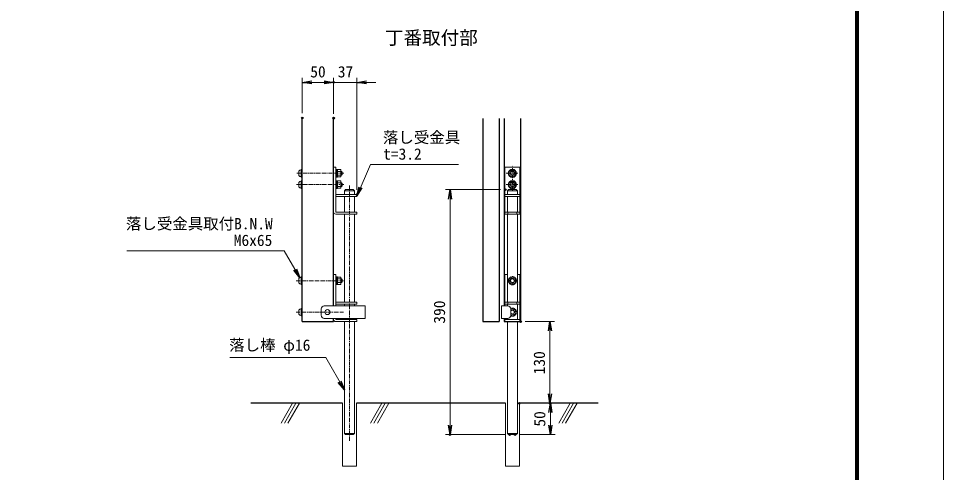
# Model space of a CAD drawing. Units: millimetres, scale not verified, with parts at other scales. Extents: x -4199 to 4201, y -2971 to 2969.
# Drawn here: x 1258 to 4201, y -464 to 981 of the extents above; entities that cross this region are included whole.
import ezdxf
from ezdxf.enums import TextEntityAlignment as Align

# ---------------------------------------------------------------- set-up
doc = ezdxf.new("R2010")
doc.units = ezdxf.units.MM
doc.header["$LTSCALE"] = 10
doc.header["$PDMODE"] = 32
doc.header["$PDSIZE"] = 5
doc.linetypes.add('USER1', pattern=[2, 1.25, -0.25, 0.25, -0.25])
doc.linetypes.add('USER3', pattern=[0.375, 0.25, -0.125])
for name, color, linetype, lineweight in [('0-1_D-DCR-HCH', 7, 'Continuous', 13), ('0-2_D-STR3', 3, 'Continuous', 13), ('0-3_D-BMK', 2, 'USER1', 13), ('0-4_D-STR1', 1, 'Continuous', 25), ('0-5_D-STR-DIM', 7, 'Continuous', 13), ('0-6_0', 7, 'Continuous', 25), ('0-7_DEFPOINTS', 8, 'Continuous', 25), ('0-9_D-BGD', 7, 'Continuous', 25), ('0-A_D-STR-TXT', 7, 'Continuous', 13), ('0-B_D-TTL-TXT', 7, 'Continuous', 13), ('0-D_D-TTL', 7, 'Continuous', 13)]:
    doc.layers.add(name, color=color, linetype=linetype, lineweight=lineweight)
doc.styles.add('ＭＳ ゴシック', font='')
doc.styles.get('ＭＳ ゴシック').set_extended_font_data('MS Gothic')

# ---------------------------------------------------------------- blocks, each defined once
blk = doc.blocks.new('_OPEN')
at = {"layer": '0-6_0'}
blk.add_line((0, 0), (-10, 0), dxfattribs=at)
blk.add_lwpolyline([(-10, 1.667), (0, 0), (-10, -1.667)], dxfattribs=at)

msp = doc.modelspace()

# ---------------------------------------------------------------- linework, layer by layer
at = {"layer": '0-1_D-DCR-HCH'}
for p, q in [((2093.51, -306.96), (2130.05, -243.68)), ((2103.98, -306.96), (2140.52, -243.68)), ((2115.29, -306.96), (2151.83, -243.68)), ((2377.99, -306.96), (2414.53, -243.68)), ((2388.46, -306.96), (2425, -243.68)), ((2399.77, -306.96), (2436.31, -243.68)), ((2976.97, -306.96), (3013.51, -243.68)), ((2987.45, -306.96), (3023.98, -243.68)), ((2998.76, -306.96), (3035.29, -243.68))]:
    msp.add_line(p, q, dxfattribs=at)
at = {"layer": '0-2_D-STR3'}
for p, q in [((2260.75, 364.92), (2260.75, 508.32)), ((2260.75, 508.32), (2267.15, 508.32)), ((2267.15, 364.92), (2267.15, 508.32)), ((2805.61, 508.32), (2853.61, 508.32)), ((2805.61, 508.32), (2805.61, 358.32)), ((2853.61, 508.32), (2853.61, 358.32)), ((2149.75, 483.82), (2149.75, 492.82)), ((2155.75, 498.82), (2157.55, 498.82)), ((2155.75, 477.82), (2157.55, 477.82)), ((2160.75, 500.32), (2157.55, 500.32)), ((2157.55, 476.32), (2157.55, 500.32)), ((2160.75, 476.32), (2157.55, 476.32)), ((2160.75, 476.32), (2160.75, 500.32)), ((2270.35, 500.32), (2267.15, 500.32)), ((2273.35, 500.32), (2270.35, 500.32)), ((2270.35, 476.32), (2270.35, 500.32)), ((2273.35, 476.32), (2273.35, 500.32)), ((2273.35, 499.87), (2283.35, 499.87)), ((2273.35, 494.09), (2283.35, 494.09)), ((2273.35, 482.55), (2283.35, 482.55)), ((2273.35, 476.77), (2283.35, 476.77)), ((2283.35, 476.77), (2283.35, 499.87)), ((2283.35, 494.32), (2285.56, 494.32)), ((2283.35, 492.32), (2287.56, 492.32)), ((2283.35, 484.32), (2287.56, 484.32)), ((2283.35, 482.32), (2285.56, 482.32)), ((2285.56, 494.32), (2285.56, 482.32)), ((2287.56, 492.32), (2285.56, 494.32)), ((2287.56, 484.32), (2285.56, 482.32)), ((2287.56, 492.32), (2287.56, 484.32)), ((2829.61, 499.87), (2819.61, 494.1)), ((2819.61, 494.1), (2819.61, 482.55)), ((2829.61, 476.77), (2819.61, 482.55)), ((2829.61, 499.87), (2839.61, 494.1)), ((2829.61, 476.77), (2839.61, 482.55)), ((2839.61, 494.1), (2839.61, 482.55)), ((2149.75, 447.82), (2149.75, 456.82)), ((2155.75, 462.82), (2157.55, 462.82)), ((2155.75, 441.82), (2157.55, 441.82)), ((2160.75, 464.32), (2157.55, 464.32)), ((2157.55, 440.32), (2157.55, 464.32)), ((2160.75, 440.32), (2160.75, 464.32)), ((2270.35, 464.32), (2267.15, 464.32)), ((2273.35, 464.32), (2270.35, 464.32)), ((2270.35, 440.32), (2270.35, 464.32)), ((2273.35, 440.32), (2273.35, 464.32)), ((2273.35, 463.87), (2283.35, 463.87)), ((2273.35, 458.09), (2283.35, 458.09)), ((2273.35, 446.55), (2283.35, 446.55)), ((2283.35, 440.77), (2283.35, 463.87)), ((2283.35, 458.32), (2285.56, 458.32)), ((2283.35, 456.32), (2287.56, 456.32)), ((2283.35, 448.32), (2287.56, 448.32)), ((2283.35, 446.32), (2285.56, 446.32)), ((2285.56, 458.32), (2285.56, 446.32)), ((2287.56, 456.32), (2285.56, 458.32)), ((2287.56, 448.32), (2285.56, 446.32)), ((2287.56, 456.32), (2287.56, 448.32)), ((2829.61, 463.87), (2819.61, 458.1)), ((2819.61, 458.1), (2819.61, 446.55)), ((2829.61, 440.77), (2819.61, 446.55)), ((2829.61, 440.77), (2839.61, 446.55)), ((2160.75, 440.32), (2157.55, 440.32)), ((2267.15, 420.32), (2334.75, 420.32)), ((2267.15, 413.92), (2334.75, 413.92)), ((2273.35, 440.77), (2283.35, 440.77)), ((2294.75, 432.32), (2298.75, 436.32)), ((2294.75, 432.32), (2326.75, 432.32)), ((2294.75, 432.32), (2294.75, 420.12)), ((2294.75, 413.72), (2294.75, 364.72)), ((2298.75, 436.32), (2322.75, 436.32)), ((2326.75, 413.72), (2326.75, 364.72)), ((2334.75, 413.92), (2334.75, 420.32)), ((2805.61, 420.32), (2853.61, 420.32)), ((2805.61, 413.92), (2853.61, 413.92)), ((2813.61, 432.32), (2817.61, 436.32)), ((2813.61, 432.32), (2845.61, 432.32)), ((2813.61, 432.32), (2813.61, 420.32)), ((2813.61, 413.72), (2813.61, 364.72)), ((2817.61, 436.32), (2841.61, 436.32)), ((2841.61, 436.32), (2845.61, 432.32)), ((2845.61, 432.32), (2845.61, 420.32)), ((2845.61, 413.72), (2845.61, 364.72)), ((2267.35, 364.72), (2334.75, 364.72)), ((2267.35, 358.32), (2334.75, 358.32)), ((2294.75, 358.32), (2294.75, 78.06)), ((2326.75, 358.32), (2326.75, 78.06)), ((2334.75, 364.72), (2334.75, 358.32)), ((2805.61, 364.72), (2853.61, 364.72)), ((2853.61, 358.32), (2805.61, 358.32)), ((2813.61, 358.32), (2813.61, 78.32)), ((2815.11, 364.72), (2815.11, 358.32)), ((2844.11, 364.72), (2844.11, 358.32)), ((2845.61, 358.32), (2845.61, 78.32)), ((2149.75, 141.76), (2149.75, 150.76)), ((2155.75, 156.76), (2157.55, 156.76)), ((2157.55, 134.26), (2157.55, 158.26)), ((2160.75, 158.26), (2157.55, 158.26)), ((2160.75, 134.26), (2160.75, 158.26)), ((2260.75, 166.26), (2267.15, 166.26)), ((2260.75, 66.32), (2260.75, 166.26)), ((2267.15, 66.32), (2267.15, 166.26)), ((2270.35, 158.26), (2267.15, 158.26)), ((2270.35, 134.26), (2270.35, 158.26)), ((2273.35, 158.26), (2270.35, 158.26)), ((2273.35, 134.26), (2273.35, 158.26)), ((2273.35, 157.81), (2283.35, 157.81)), ((2273.35, 152.03), (2283.35, 152.03)), ((2283.35, 134.71), (2283.35, 157.81)), ((2283.35, 152.26), (2285.56, 152.26)), ((2283.35, 150.26), (2287.56, 150.26)), ((2285.56, 152.26), (2285.56, 140.26)), ((2287.56, 150.26), (2285.56, 152.26)), ((2287.56, 150.26), (2287.56, 142.26)), ((2805.61, 166.32), (2805.61, 66.32)), ((2805.61, 166.32), (2813.61, 166.32)), ((2845.61, 166.32), (2853.61, 166.32)), ((2853.61, 166.32), (2853.61, 16.32)), ((2155.75, 135.76), (2157.55, 135.76)), ((2160.75, 134.26), (2157.55, 134.26)), ((2270.35, 134.26), (2267.15, 134.26)), ((2273.35, 134.26), (2270.35, 134.26)), ((2273.35, 140.49), (2283.35, 140.49)), ((2273.35, 134.71), (2283.35, 134.71)), ((2283.35, 142.26), (2287.56, 142.26)), ((2283.35, 140.26), (2285.56, 140.26)), ((2287.56, 142.26), (2285.56, 140.26)), ((2230.75, 66.32), (2360.75, 66.32)), ((2267.15, 78.26), (2334.75, 78.26)), ((2267.15, 71.86), (2334.75, 71.86)), ((2294.75, 71.72), (2294.75, 66.32)), ((2326.75, 71.72), (2326.75, 66.32)), ((2334.75, 71.86), (2334.75, 78.26)), ((2360.75, 26.32), (2360.75, 66.32)), ((2794.61, 66.32), (2814.61, 66.32)), ((2794.61, 66.32), (2794.61, 26.32)), ((2805.61, 78.32), (2853.61, 78.32)), ((2805.61, 71.92), (2853.61, 71.92)), ((2813.61, 71.92), (2813.61, 66.32)), ((2815.11, 78.32), (2815.11, 71.92)), ((2844.11, 78.32), (2844.11, 71.92)), ((2845.61, 71.72), (2845.61, 22.72)), ((2149.75, 41.76), (2149.75, 50.76)), ((2155.75, 56.76), (2157.55, 56.76)), ((2155.75, 35.76), (2157.55, 35.76)), ((2157.55, 34.26), (2157.55, 58.26)), ((2160.75, 58.26), (2157.55, 58.26)), ((2160.75, 34.26), (2157.55, 34.26)), ((2160.75, 34.26), (2160.75, 58.26)), ((2220.75, 36.32), (2220.75, 56.32)), ((2824.61, 56.32), (2824.61, 36.32)), ((2230.75, 26.32), (2360.75, 26.32)), ((2260.75, 22.86), (2260.75, 26.32)), ((2267.15, 22.86), (2267.15, 26.32)), ((2267.35, 22.66), (2334.75, 22.66)), ((2267.35, 16.26), (2334.75, 16.26)), ((2294.75, 26.32), (2294.75, 22.66)), ((2294.75, 16.32), (2294.75, -339.68)), ((2326.75, 26.32), (2326.75, 22.66)), ((2326.75, 16.32), (2326.75, -339.68)), ((2334.75, 16.26), (2334.75, 22.66)), ((2814.61, 26.32), (2794.61, 26.32)), ((2805.61, 26.32), (2805.61, 16.32)), ((2805.61, 22.72), (2853.61, 22.72)), ((2805.61, 16.32), (2853.61, 16.32)), ((2813.61, 26.32), (2813.61, 22.72)), ((2813.61, 16.32), (2813.61, -339.68)), ((2845.61, 16.32), (2845.61, -339.68)), ((2288.55, -443.68), (2288.55, -243.68)), ((2332.95, -443.68), (2332.95, -243.68)), ((2807.41, -443.68), (2807.41, -243.68)), ((2851.81, -443.68), (2851.81, -243.68)), ((2294.75, -339.68), (2326.75, -339.68)), ((2298.75, -343.68), (2294.75, -339.68)), ((2298.75, -343.68), (2322.75, -343.68)), ((2322.75, -343.68), (2326.75, -339.68)), ((2817.61, -343.68), (2813.61, -339.68)), ((2813.61, -339.68), (2845.61, -339.68)), ((2817.61, -343.68), (2841.61, -343.68)), ((2841.61, -343.68), (2845.61, -339.68)), ((2332.95, -443.68), (2288.55, -443.68)), ((2851.81, -443.68), (2807.41, -443.68))]:
    msp.add_line(p, q, dxfattribs=at)
at = {"layer": '0-2_D-STR3', "linetype": 'USER3'}
for p, q in [((2829.61, 157.87), (2819.61, 152.1)), ((2819.61, 152.1), (2819.61, 140.55)), ((2829.61, 157.87), (2839.61, 152.1)), ((2839.61, 152.1), (2839.61, 140.55)), ((2829.61, 134.77), (2819.61, 140.55)), ((2829.61, 134.77), (2839.61, 140.55)), ((2829.61, 57.87), (2824.61, 54.99)), ((2829.61, 34.77), (2824.61, 37.66)), ((2829.61, 57.87), (2839.61, 52.1)), ((2829.61, 34.77), (2839.61, 40.55)), ((2839.61, 52.1), (2839.61, 40.55))]:
    msp.add_line(p, q, dxfattribs=at)
at = {"layer": '0-2_D-STR3'}
for points in [[(2273.35, 476.32), (2270.35, 476.32), (2267.15, 476.32)], [(2829.61, 463.87), (2839.61, 458.1), (2839.61, 446.55)], [(2273.35, 440.32), (2270.35, 440.32), (2267.15, 440.32)], [(2322.75, 436.32), (2326.75, 432.32), (2326.75, 420.12)]]:
    msp.add_lwpolyline(points, dxfattribs=at)
for centre, radius in [((2829.61, 488.32), 13), ((2829.61, 488.32), 7), ((2829.61, 488.32), 6), ((2829.61, 452.32), 13), ((2829.61, 452.32), 7), ((2829.61, 452.32), 6), ((2240.75, 46.32), 8)]:
    msp.add_circle(centre, radius, dxfattribs=at)
at = {"layer": '0-2_D-STR3', "linetype": 'USER3'}
for radius in [13, 7, 6]:
    msp.add_circle((2829.61, 146.32), radius, dxfattribs=at)
at = {"layer": '0-2_D-STR3'}
for centre, radius, start, end in [((2155.75, 492.82), 6, 90, 180), ((2155.75, 483.82), 6, 180, 270), ((2155.75, 456.82), 6, 90, 180), ((2155.75, 447.82), 6, 180, 270), ((2267.35, 364.92), 6.6, 180, 270), ((2267.35, 364.92), 0.2, 180, 270), ((2155.75, 150.76), 6, 90, 180), ((2155.75, 141.76), 6, 180, 270), ((2230.75, 56.32), 10, 90, 180), ((2814.61, 56.32), 10, 0, 90), ((2155.75, 50.76), 6, 90, 180), ((2155.75, 41.76), 6, 180, 270), ((2230.75, 36.32), 10, 180, 270), ((2814.61, 36.32), 10, 270, 0), ((2267.35, 22.86), 6.6, 180, 270), ((2267.35, 22.86), 0.2, 180, 270)]:
    msp.add_arc(centre, radius, start, end, dxfattribs=at)
at = {"layer": '0-2_D-STR3', "linetype": 'USER3'}
for radius, start, end in [(13, 246.48821, 113.51179), (7, 224.41531, 135.58469), (6, 213.55731, 146.44269)]:
    msp.add_arc((2829.61, 46.32), radius, start, end, dxfattribs=at)
at = {"layer": '0-3_D-BMK'}
for p, q in [((2829.61, 432.32), (2829.61, 512.32)), ((2143.93, 488.32), (2293.18, 488.32)), ((2809.61, 488.32), (2849.61, 488.32)), ((2142.99, 452.32), (2293.18, 452.32)), ((2310.75, 449.13), (2310.75, -363.34)), ((2809.61, 452.32), (2849.61, 452.32)), ((2141.5, 146.26), (2292.43, 146.26)), ((2141, 46.26), (2292.43, 46.26))]:
    msp.add_line(p, q, dxfattribs=at)
at = {"layer": '0-4_D-STR1'}
for p, q in [((2160.75, 16.32), (2160.75, 663.09)), ((2260.75, 66.32), (2260.75, 663.09)), ((2735.61, 663.09), (2735.61, 16.32)), ((2787.61, 663.09), (2787.61, 16.32)), ((2803.61, 663.09), (2803.61, 66.32)), ((2855.61, 663.09), (2855.61, 16.32)), ((2160.75, 16.32), (2260.75, 16.32)), ((2260.75, 16.32), (2260.75, 26.32)), ((2735.61, 16.32), (2787.61, 16.32)), ((2803.61, 26.32), (2803.61, 16.32)), ((2803.61, 16.32), (2855.61, 16.32))]:
    msp.add_line(p, q, dxfattribs=at)
at = {"layer": '0-5_D-STR-DIM'}
for p, q in [((2160.75, 679.51), (2160.75, 792.66)), ((2190.75, 777.66), (2230.75, 777.66)), ((2230.75, 777.66), (2200.75, 777.66)), ((2260.75, 678.09), (2260.75, 792.66)), ((2260.75, 679.51), (2260.75, 792.66)), ((2334.75, 777.66), (2260.75, 777.66)), ((2334.75, 435.32), (2334.75, 792.66)), ((2364.75, 777.66), (2394.75, 777.66)), ((2791.81, 436.32), (2616.13, 436.32)), ((2631.13, 406.32), (2631.13, -313.68)), ((2870.61, 16.32), (2964.05, 16.32)), ((2949.05, -13.68), (2949.05, -213.68)), ((2866.81, -243.68), (2965.27, -243.68)), ((2866.81, -243.68), (2964.05, -243.68)), ((2950.27, -313.68), (2950.27, -273.68)), ((2805.61, -343.68), (2616.13, -343.68)), ((2852.61, -343.68), (2965.27, -343.68))]:
    msp.add_line(p, q, dxfattribs=at)
at = {"layer": '0-7_DEFPOINTS'}
for p in [(2260.75, 777.66), (2160.75, 664.51), (2260.75, 664.51), (2260.75, 663.09), (2334.75, 420.32), (2806.81, 436.32), (2855.61, 16.32), (2851.81, -243.68), (2949.05, -243.68), (2950.27, -243.68), (2631.13, -343.68), (2820.61, -343.68), (2837.61, -343.68)]:
    msp.add_point(p, dxfattribs=at)
at = {"layer": '0-9_D-BGD'}
for p, q in [((2288.55, -243.68), (1997.5, -243.68)), ((2807.41, -243.68), (2332.95, -243.68)), ((3102.47, -243.68), (2851.81, -243.68))]:
    msp.add_line(p, q, dxfattribs=at)
at = {"layer": '0-A_D-STR-TXT'}
for points in [[(2658.21, 515.81), (2378.08, 515.81), (2335.09, 417.94)], [(1602.24, 241.12), (2103.76, 241.12), (2151.88, 157.76)], [(1930.83, -98.59), (2235.52, -98.59), (2293.75, -199.45)]]:
    msp.add_lwpolyline(points, dxfattribs=at)
at = {"layer": '0-D_D-TTL', "color": 2}
msp.add_lwpolyline([(-4198.54, 2968.58), (4201.46, 2968.58), (4201.46, -2971.42), (-4198.54, -2971.42)], close=True, dxfattribs=at)
at = {"layer": '0-D_D-TTL'}
for points in [[(-3928.54, 2748.58), (3931.46, 2748.58), (3931.46, -2751.42), (-3928.54, -2751.42)], [(-3926.04, 2746.08), (3928.96, 2746.08), (3928.96, -2748.92), (-3926.04, -2748.92)], [(-3923.54, 2743.58), (3926.46, 2743.58), (3926.46, -2746.42), (-3923.54, -2746.42)], [(-3921.04, 2741.08), (3923.96, 2741.08), (3923.96, -2743.92), (-3921.04, -2743.92)], [(-3918.54, 2738.58), (3921.46, 2738.58), (3921.46, -2741.42), (-3918.54, -2741.42)]]:
    msp.add_lwpolyline(points, close=True, dxfattribs=at)

# ---------------------------------------------------------------- block references
at = {"layer": '0-5_D-STR-DIM', "xscale": 3, "yscale": 3}
for p, rotation in [((2160.75, 777.66), 180), ((2334.75, 777.66), 180), ((2631.13, 436.32), 90), ((2949.05, 16.32), 90), ((2949.05, -243.68), 270), ((2950.27, -243.68), 90), ((2631.13, -343.68), 270), ((2950.27, -343.68), 270)]:
    msp.add_blockref('_OPEN', p, dxfattribs=dict(at, rotation=rotation))
msp.add_blockref('_OPEN', (2260.75, 777.66), dxfattribs=at)
msp.add_blockref('_OPEN', (2260.75, 777.66), dxfattribs=at)
at = {"layer": '0-A_D-STR-TXT', "xscale": 3, "yscale": 3}
for p, rotation in [((2334.28, 416.11), 246.28626), ((2152.88, 156.03), 300), ((2294.75, -201.19), 300)]:
    msp.add_blockref('_OPEN', p, dxfattribs=dict(at, rotation=rotation))

# ---------------------------------------------------------------- texts
at = {"layer": '0-5_D-STR-DIM', "style": 'ＭＳ ゴシック'}
for s, p in [('50', (2186.28, 782.72)), ('37', (2273.96, 782.72))]:
    msp.add_text(s, height=36.07, dxfattribs=at).set_placement(p, align=Align.BOTTOM_LEFT)
for s, p in [('390', (2626.07, 9.67)), ('130', (2943.99, -151.66)), ('50', (2945.21, -318.14))]:
    msp.add_text(s, height=36.07, rotation=90, dxfattribs=at).set_placement(p, align=Align.BOTTOM_LEFT)
at = {"layer": '0-A_D-STR-TXT', "style": 'ＭＳ ゴシック'}
for s, p in [('落し受金具', (2417.41, 573.68)), ('t=3.2', (2418.17, 520.87)), ('落し受金具取付B.N.W', (1599.58, 298.99)), ('M6x65', (1942.79, 246.18)), ('落し棒 φ16', (1928.16, -87.43))]:
    msp.add_text(s, height=36.07, dxfattribs=at).set_placement(p, align=Align.BOTTOM_LEFT)
at = {"layer": '0-B_D-TTL-TXT', "style": 'ＭＳ ゴシック'}
msp.add_text('丁番取付部', height=43.33, dxfattribs=at).set_placement((2423.99, 885.01), align=Align.BOTTOM_LEFT)

doc.saveas('drawing.dxf')
